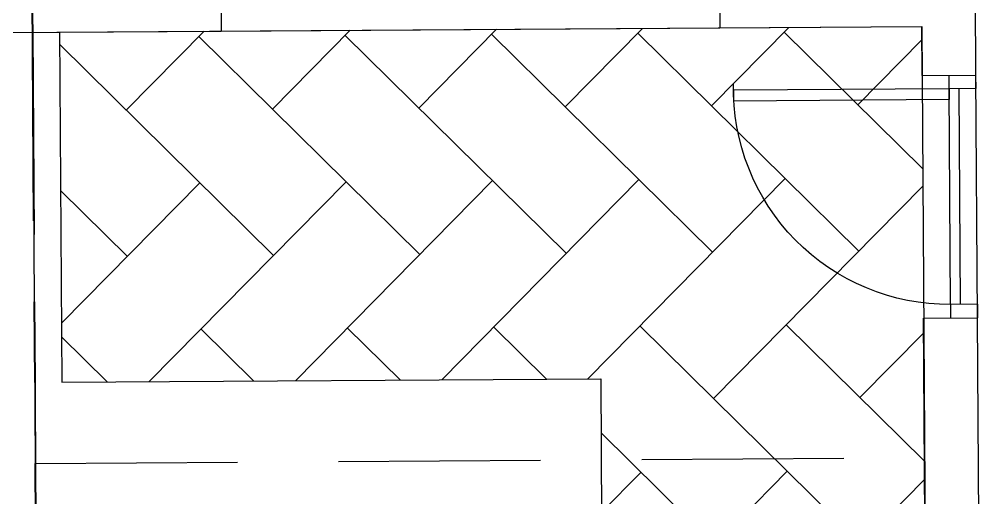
# Model space of a CAD drawing. Header units: feet. Extents: x 919634 to 928945, y 707022 to 708026.
# Drawn here: x 920717.44 to 920729.34, y 707531.93 to 707537.85 of the extents above; entities that cross this region are included whole.
import ezdxf

# ---------------------------------------------------------------- set-up
doc = ezdxf.new("R2010")
doc.units = ezdxf.units.FT
doc.header["$LTSCALE"] = 20
doc.header["$MEASUREMENT"] = 0
doc.linetypes.add('Site Plan$0$HIDDEN2', pattern=[0.1875, 0.125, -0.0625])
doc.linetypes.add('Site Plan$0$PHANTOM2', pattern=[1.25, 0.625, -0.125, 0.125, -0.125, 0.125, -0.125])
for name, color, linetype in [('-u-site-xref', 7, 'Continuous'), ('Site Plan$0$-u-site-bldg_interior', 252, 'Continuous'), ('Site Plan$0$-u-site-fence', 4, 'Site Plan$0$FENCELINE1'), ('Site Plan$0$SP-BLDG-ROOF ABOVE', 4, 'Site Plan$0$HIDDEN2'), ('Site Plan$0$SP-LOT PAVERS', 254, 'Continuous')]:
    doc.layers.add(name, color=color, linetype=linetype)
for name, color, linetype, lineweight in [('Site Plan$0$SP-LOT LINES', 252, 'Site Plan$0$PHANTOM2', 40), ('Site Plan$0$SP-SIDEWALK', 2, 'Continuous', 25), ('SP-BUILDING-FOOTPRINT', 1, 'Continuous', 25)]:
    doc.layers.add(name, color=color, linetype=linetype, lineweight=lineweight)
doc.layers.get('-u-site-xref').off()
doc.linetypes.add('Site Plan$0$FENCELINE1', pattern='A,0.25,-0.1,[133,ltypeshp.shx,S=0.1,R=0,X=-0.1,Y=0],-0.1,1', length=1.45)

# ---------------------------------------------------------------- blocks, each defined once
blk = doc.blocks.new('Site Plan$0$DR1H902')
for p, q in [((-0.5, 0), (-0.5, 1)), ((-0.5, 1.000000000000057), (-0.4500000000000455, 1.000000000000057)), ((-0.4500000000000455, 0), (-0.4500000000000455, 1)), ((-0.5, -5.684341886080801e-14), (-0.4500000000000455, -5.684341886080801e-14))]:
    blk.add_line(p, q)
blk.add_arc((-0.5, 0), 1, 0, 91.70698490235472)
blk = doc.blocks.new('Site Plan')
at = {"layer": 'Site Plan$0$SP-LOT PAVERS'}
h = blk.add_hatch(dxfattribs=at)
h.set_pattern_fill('AR-HBONE', color=256, scale=0.32, angle=-89.58178215075662)
h.set_pattern_definition([(315.4182178492434, (0, 0), (1.810145136983853, 0.01321298806884015), [3.84, -1.28]), (45.41821784924338, (0.9116790626081567, -0.8984660745381309), (1.810145136983853, 0.01321298806884), [3.84, -1.28])])
h.paths.add_polyline_path([(920728.601640801, 707537.7593949869), (920728.7337798977, 707517.5098261209), (920738.7335670218, 707517.5750799963), (920738.8124159473, 707505.4919573636), (920719.8127714314, 707505.3754560131), (920719.6823124991, 707525.3675491884), (920724.6822060464, 707525.4001761263), (920724.6299808914, 707533.403385625), (920717.9634561618, 707533.3598830418), (920717.935201234, 707537.6897908536)])
at = {"layer": 'Site Plan$0$-u-site-bldg_interior'}
for p, q in [((920729.272250487, 707537.1573247709, 7.807863262514746e-08), (920729.263943016, 707538.4303977182, 7.807863262514746e-08)), ((920719.9308083947, 707538.3694940743, 7.807863262514746e-08), (920719.935158653, 707537.7028416015, 7.807863262514746e-08)), ((920726.0973437695, 707538.409733964, 7.807863262514746e-08), (920726.1016940274, 707537.7430815455, 7.807863262514746e-08)), ((920717.2685355037, 707537.6854405088, 7.807863262514746e-08), (920719.9351586528, 707537.7028416287, 7.807863262514746e-08)), ((920719.935158653, 707537.7028416015, 7.807863262514746e-08), (920726.1016940274, 707537.7430815455, 7.807863262514746e-08)), ((920726.1016940277, 707537.7430815182, 7.807863262514746e-08), (920728.6016408012, 707537.7593949869, 7.807863262514746e-08)), ((920728.605598014, 707537.1529745127, 7.807863262514746e-08), (920728.6016408012, 707537.7593949869, 7.807863262514746e-08)), ((920728.605598014, 707537.1529745127, 7.807863262514746e-08), (920729.272250487, 707537.1573247709, 7.807863262514746e-08)), ((920728.9400118152, 707536.9884865236, 7.807863262514746e-08), (920728.9389242505, 707537.1551496419, 7.807863262514746e-08)), ((920729.2916673423, 707534.1570640189, 7.807863262514746e-08), (920729.272250487, 707537.1573247822, 7.807863262514746e-08)), ((920729.2733380516, 707536.9906616528, 7.807863262514746e-08), (920729.272250487, 707537.157324771, 7.807863262514746e-08)), ((920729.2733380516, 707536.9906616528, 7.807863262514746e-08), (920728.9400118152, 707536.9884865236, 7.807863262514746e-08)), ((920728.9572535413, 707534.3215519967, 7.807863262514746e-08), (920728.9400118152, 707536.9884865236, 7.807863262514746e-08)), ((920729.0822508801, 707534.3223676701, 7.807863262514746e-08), (920729.0650091538, 707536.989302197, 7.807863262514746e-08)), ((920729.2907411965, 707534.3237281792, 7.807863262514746e-08), (920728.9572535413, 707534.3215519967, 7.807863262514746e-08)), ((920728.9572535413, 707534.3215519967, 7.807863262514746e-08), (920728.958341106, 707534.1548888785, 7.807863262514746e-08)), ((920729.2909026152, 707534.3237292325, 7.807863262514746e-08), (920729.2919901797, 707534.1570661142, 7.807863262514746e-08)), ((920728.6250148694, 707534.1527137492, 7.807863262514746e-08), (920729.2918287611, 707534.1570650609, 7.807863262514746e-08)), ((920728.7337798979, 707517.509826121, 7.807863262514746e-08), (920728.6251762881, 707534.1527148025, 7.807863262514746e-08)), ((920729.3960821127, 707518.1808288522, 7.807863262514746e-08), (920729.2918287611, 707534.1570650609, 7.807863262514746e-08))]:
    blk.add_line(p, q, dxfattribs=at)
at = {"layer": 'Site Plan$0$-u-site-fence', "ltscale": 0.15}
blk.add_line((920717.6409830541, 707531.6998822858, 7.807863672923385e-08), (920717.6020235069, 707537.6878275865, 7.807863262514746e-08), dxfattribs=at)
at = {"layer": 'Site Plan$0$SP-BLDG-ROOF ABOVE', "elevation": 7.807863672923385e-08}
blk.add_lwpolyline([(920717.6020235069, 707537.6878275865), (920717.6366767704, 707532.3543959392), (920728.6364428676, 707532.4261752035)], dxfattribs=at)
at = {"layer": 'Site Plan$0$SP-LOT LINES', "ltscale": 0.4, "elevation": 7.807863672923385e-08}
blk.add_lwpolyline([(920717.1994766096, 707599.3529229128), (920739.1990082171, 707599.4964814377), (920739.8123946416, 707505.4984827511), (920717.8128630341, 707505.3549242262)], close=True, dxfattribs=at)
at = {"layer": 'Site Plan$0$SP-SIDEWALK'}
for p, q in [((920717.935201234, 707537.6897908536, 7.807863262514746e-08), (920717.9634561618, 707533.3598830418, 7.807863672923385e-08)), ((920717.9634561618, 707533.3598830418, 7.807863672923385e-08), (920724.6299808914, 707533.4033856251, 7.807863672923385e-08)), ((920724.6299808914, 707533.4033856251, 7.807863672923385e-08), (920724.6822060464, 707525.4001761259, 7.807863672923385e-08))]:
    blk.add_line(p, q, dxfattribs=at)
at = {"layer": 'Site Plan$0$-u-site-bldg_interior', "extrusion": (0, 0, -1), "xscale": 2.666990255305791, "yscale": 2.666990255305791, "zscale": -7.111974014148773, "rotation": 269.6261201834986}
blk.add_blockref('Site Plan$0$DR1H902', (-920728.9487133876, 707535.6550197868, -7.807863262514746e-08), dxfattribs=at)

msp = doc.modelspace()

# ---------------------------------------------------------------- block references
at = {"layer": '-u-site-xref'}
msp.add_blockref('Site Plan', (0, 0), dxfattribs=at)

# ---------------------------------------------------------------- next in the draw order: linework, layer by layer
at = {"layer": 'SP-BUILDING-FOOTPRINT', "elevation": 7.807863672923385e-08}
msp.add_lwpolyline([(920650.9952718283, 707579.3579891194), (920651.2181591828, 707545.1920494669), (920662.5512504572, 707545.2660038534), (920662.6834513581, 707525.0069638573), (920673.3499066874, 707525.0741525367), (920673.4015610663, 707517.1487543277), (920684.7347738431, 707517.2227095071), (920684.6026347467, 707537.4722783103), (920695.268885686, 707537.5418812126), (920695.3496223264, 707525.1694479095), (920706.6829770078, 707525.243404015), (920706.5506492829, 707545.49297165), (920717.2170888501, 707545.5625757833), (920717.2684913065, 707537.6854402204), (920728.601640801, 707537.759394987), (920728.7337798977, 707517.509826121), (920740.0669362928, 707517.5837809326)], dxfattribs=at)

doc.saveas('drawing.dxf')
